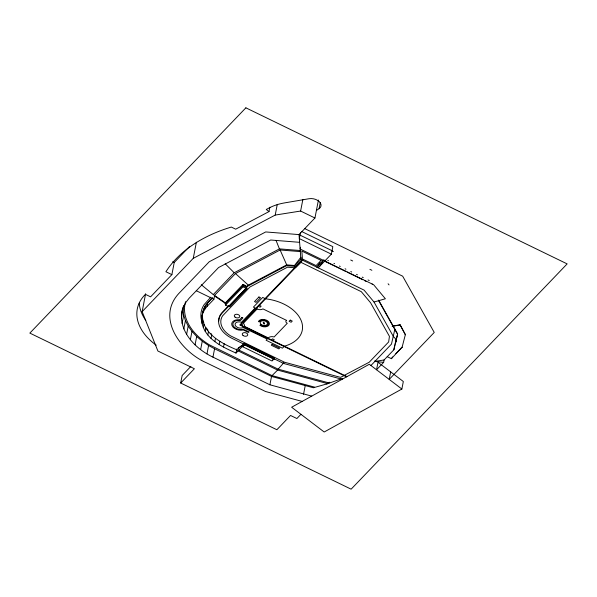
<?xml version="1.0" encoding="UTF-8"?>
<svg xmlns="http://www.w3.org/2000/svg" width="597" height="597" viewBox="0 0 597 597"><rect width="100%" height="100%" fill="white"/><g stroke="black" fill="none" stroke-linecap="round" stroke-linejoin="round"><path stroke-width="0.9" d="M395.96 341.275L395.647 342.506L395.953 341.148M311.724 396.117L269.896 384.796L212.95 357.133C194.935 348.655 176.578 329.723 182.704 308.194M181.443 317.813L183.294 306.739M202.652 312.888C200.308 332.522 221.517 343.439 236.658 349.752L244.509 343.573L244.36 344.365L236.016 353.066C222.547 346.991 206.032 339.574 202.137 323.738C200.301 313.903 204.995 304.015 212.674 297.896M396.117 340.708L396.535 338.82M396.565 338.745L396.102 340.596M396.124 340.506L396.244 340.156M300.933 414.311L296.881 418.534L290.552 415.46L276.859 429.736L180.697 383.02L194.391 368.745L157.892 351.014L142.146 311.641L145.623 293.731M156.227 345.17A61.312 39.409 11 0 1 145.414 294.328L150.586 296.843L171.876 274.642L174.242 262.464L189.465 246.583M181.891 312.373L183.749 305.47M142.146 311.641L193.249 258.352L196.383 242.233M182.092 323.365L183.712 315.015L183.07 309.462M183.809 328.94L185.436 320.589L183.712 315.015M186.585 334.439L188.204 326.089L185.436 320.589M180.697 383.02L182.16 375.506L190.876 366.416M190.353 339.768L191.98 331.417L188.204 326.089M195.07 344.842L196.689 336.492L191.98 331.417M202.002 316.201L203.696 309.306M201.696 319.932L202.346 316.619M203.055 312.619L204.823 309.239L205.465 305.918M202.137 323.738L202.786 320.417M204.823 309.239L207.077 306.373L207.719 303.06M203.316 327.552L203.965 324.238M200.637 349.573L202.264 341.223L196.689 336.492M205.219 331.32L205.861 328.007M207.077 306.373L213.883 299.276L214.666 295.261L235.479 273.56L280.112 249.986L300.47 251.606M207.801 334.969L208.443 331.656M206.972 353.879L208.592 345.521L202.264 341.223M211.032 338.447L211.674 335.133M214.845 341.685L215.487 338.372M212.95 357.133L214.577 348.782L208.592 345.521M225.047 303.821L225.203 303.022L243.009 284.448L245.942 285.873M228.629 306.604L229.136 306.664L246.703 288.209L246.195 288.15L228.629 306.604L225.502 305.089L225.838 303.351L243.367 285.067L246.494 286.59L246.225 287.978L247.18 288.441L229.651 306.716L228.696 306.254L222.054 313.186A27.432 17.634 11 0 0 232.33 338.529L244.718 344.544L245.285 343.954L274.508 358.148L273.941 358.737L283.679 363.469L342.141 379.296L342.29 378.498M219.181 344.633L219.83 341.32M228.554 306.403L228.711 305.604M223.517 346.991L224.159 343.678M225.502 305.089L243.031 286.806L243.367 285.067M246.367 287.829L246.68 286.232M246.225 287.978L248.345 285.127L286.702 264.874L294.478 265.493L300.933 257.188M236.016 353.066L236.793 349.058M171.876 274.642L165.906 271.739A165.936 106.662 11 0 1 231.308 227.061L235.688 229.188L268.986 211.599L269.837 207.249M242.815 346.805L245.054 344.185L274.247 358.558L272.038 360.998L242.815 346.805L243.136 345.17L244.352 343.894M193.249 258.352L275.21 215.069L277.292 204.323M248.195 285.926L286.545 265.672L286.702 264.874L280.112 249.986M275.21 215.069L300.612 211.047L302.88 199.405M274.299 358.916L274.456 358.118M269.896 384.796L271.523 376.446L214.577 348.782M300.485 232.696L299.336 238.599L331.357 254.158L332.82 246.636L301.619 231.479M286.545 265.672L294.321 266.292L294.478 265.493M300.455 247.27L300.119 249.016L373.632 284.724L385.378 298.769L374.02 302.015L364.066 290.112L300.903 259.426L299.03 234.599L314.94 218.002L318.432 200.047M301.187 257.964L300.903 259.426L294.321 266.292M283.679 363.469L283.836 362.67L278.187 369.162L238.449 349.857M316.403 210.487L319.074 208.681L320.261 202.592M303.537 394.296L305.268 385.393M378.625 300.104L397.647 333.984L393.871 349.775L384.117 359.946L383.647 362.357L374.834 361.461L374.976 360.73M392.945 326.126L400.05 324.716L405.363 334.701L400.05 324.716M394.893 329.081L391.475 344.103L370.946 365.513M387.252 356.678L391.356 358.67L392.684 356.976M393.871 349.775L394.789 345.051M390.662 371.886L389.207 379.401L434.243 332.432L402.669 276.187L304.761 228.621M391.356 358.67L402.094 347.163L395.826 353.708M401.863 389.035L369.304 364.267L291.635 407.236L324.193 432.004L401.863 389.035L403.326 381.513L378.005 362.252L376.543 369.774L383.647 362.357M396.169 340.544L396.221 340.26M395.968 341.215L395.818 341.738M395.02 344.163L395.714 341.491M396.177 339.708L397.572 334.365L378.55 300.492M402.02 347.551L405.438 334.32M183.421 307.142L186.01 302.201L189.145 298.224L218.547 267.56L270.695 240.016L299.612 242.322M319.955 262.74L317.977 265.725L319.537 266.486L323.984 259.762M210.786 297.179L204.107 304.664A46.156 29.663 11 0 0 202.555 323.649M201.301 284.732L213.271 294.59L234.196 272.762L279.426 248.874L300.41 250.546M212.189 297.843L205.599 305.224A44.529 28.626 11 0 0 202.562 317.432M228.121 306.224L222.211 312.388A27.432 17.634 11 0 0 218.763 320.902M246.524 287.03L243.009 284.448L242.852 285.254L246.524 287.03L248.345 285.127L235.479 273.56M228.666 306.433L246.195 288.15M229.136 306.664L246.665 288.381M316.671 267.09L323.238 260.247M244.143 343.312L242.427 345.745L244.509 343.573M318.231 267.844L331.357 254.158M271.463 339.909L272.478 338.85L274.269 339.715L273.254 340.783M284.053 346.491L282.426 348.193L266.105 340.26L267.232 339.081L243.106 327.522A4.761 3.06 11 0 1 235.211 325.283A4.761 3.06 11 0 1 240.942 322.111L241.464 322.305L255.203 307.977L253.412 307.112L262.687 297.433L265.061 298.582M272.366 360.289L273.411 359.207M185.563 301.701A63.551 40.85 11 0 0 209.465 344.872L272.053 375.617L277.59 370.088L327.768 383.67L341.409 378.796M238.24 348.029L241.86 345.454M327.768 383.67L313.35 387.766L271.523 376.446M326.619 383.968L329.813 382.199M344.35 375.319L369.207 362.23L388.647 341.954L389.438 336.372L370.565 302.754L361.297 291.672L300.903 262.329L295.314 267.807M344.044 375.632L340.477 377.364L284.493 362.215L230.703 335.917A25.216 16.209 11 0 1 222.569 315.873L249.942 287.008L287.485 267.18L294.62 267.755M374.834 361.461L384.117 359.946M392.162 326.238L399.975 325.096M241.21 324.231L242.151 324.164L242.628 325.358L241.643 325.425M299.03 234.599L265.71 231.942L209.211 261.777L178.787 293.508C155.571 318.679 181.734 352.267 206.853 362.991L265.561 391.513L302.149 401.415M278.187 369.162L329.081 382.938M272.053 375.617L314.522 387.117M300.612 211.047L314.94 218.002M300.007 235.121L332.036 250.68M331.387 250.621L333.38 251.583M350.7 260.001L352.685 260.964M369.886 269.322L371.879 270.292M327.79 260.396L328.462 260.717M333.932 263.374L334.604 263.702M339.432 266.053L340.245 266.449M345.073 268.792L345.947 269.217M350.782 271.56L351.678 272.001M356.513 274.344L357.394 274.777M362.222 277.12L363.23 277.612M368.065 279.956L369.215 280.515M324.82 261.299L345.484 271.337M347.133 272.142L362.842 279.769M364.491 280.575L366.148 281.381M243.031 286.806L246.158 288.321M172.749 261.732L174.242 262.464M259.352 305.313L261.12 306.171L260.113 307.216L258.344 306.358M213.271 294.59L226.666 303.731M196.316 290.739L213.883 299.276M346.999 376.603L240.569 324.902L302.798 260.001L302.291 259.755L239.755 324.977L346.551 376.856M245.024 344.365L274.247 358.558M244.68 344.715L273.904 358.909M244.651 344.894L273.874 359.088M237.613 350.663L277.59 370.088M214.532 295.963L225.726 303.575M268.986 211.599L266.269 209.465L269.143 207.95A51.678 33.216 11 0 1 284.627 202.89L309.045 198.726A8.716 5.604 11 0 1 319.365 201.704A8.716 5.604 11 0 1 319.074 208.681M225.181 263.77L234.196 272.762M396.52 339.783L393.43 336.596L374.02 302.015M388.095 283.769L389.043 284.903M372.095 283.963L372.535 284.493M276.008 240.337L279.426 248.874M265.568 298.828A37.402 24.044 11 0 1 301.246 320.746A37.402 24.044 11 0 1 284.359 346.178M211.808 334.439A44.529 28.626 11 0 1 210.666 333.305M208.01 330.245A44.529 28.626 11 0 1 206.458 328.051M203.801 322.783A44.529 28.626 11 0 1 203.301 321.253M145.795 320.402A61.312 39.409 11 0 1 139.25 303.134M245.867 107.826L29.85 333.104L351.133 489.174L567.15 263.896L245.867 107.826M258.941 296.978L254.531 301.582L256.12 302.358L260.538 297.754L258.941 296.978M241.897 317.425L239.636 319.783A8 5.142 11 0 0 231.927 325.365A8 5.142 11 0 0 243.33 329.984L248.501 332.499L249.068 331.91L243.255 329.29A6.992 4.492 11 0 1 233.084 325.432A6.992 4.492 11 0 1 239.71 320.425L240.36 320.552L242.897 317.902L241.897 317.425M257.15 308.925L243.3 323.373L243.822 323.865A4.761 3.06 11 0 1 244.315 326.268L268.322 337.932A4.97 3.194 11 0 1 274.135 336.977L287.261 323.29A2.791 1.791 11 0 1 286.59 320.395L262.911 308.888A4.358 2.798 11 0 1 257.15 308.925M321.074 260.389L316.074 265.605L302.44 258.979L301.843 251.053L321.074 260.389M290.261 320.126L289.127 321.305L291.12 322.268L292.254 321.089L290.261 320.126M272.098 344.394L271.299 345.23L278.859 348.902L279.665 348.066L272.098 344.394M260.568 324.925L259.889 325.305A5.664 3.642 11 0 0 268.441 325.731A5.664 3.642 11 0 0 266.158 320.037A5.664 3.642 11 0 0 258.404 321.582L259.344 321.85A4.679 3.007 11 0 1 265.755 320.574A4.679 3.007 11 0 1 267.635 325.283A4.679 3.007 11 0 1 260.568 324.925M263.867 322.29L263.202 322.335L263.867 324.007L264.531 323.962L263.867 322.29M243.076 335.514A2.776 1.784 11 0 0 247.665 335.201A2.776 1.784 11 0 0 244.277 332.626A2.776 1.784 11 0 0 243.076 335.514M235.106 317.149A2.776 1.784 11 0 0 239.695 316.835A2.776 1.784 11 0 0 236.308 314.261A2.776 1.784 11 0 0 235.106 317.149M261.255 324.544A3.701 2.381 11 0 0 267.366 324.126A3.701 2.381 11 0 0 262.852 320.693A3.701 2.381 11 0 0 261.255 324.544"/></g></svg>
